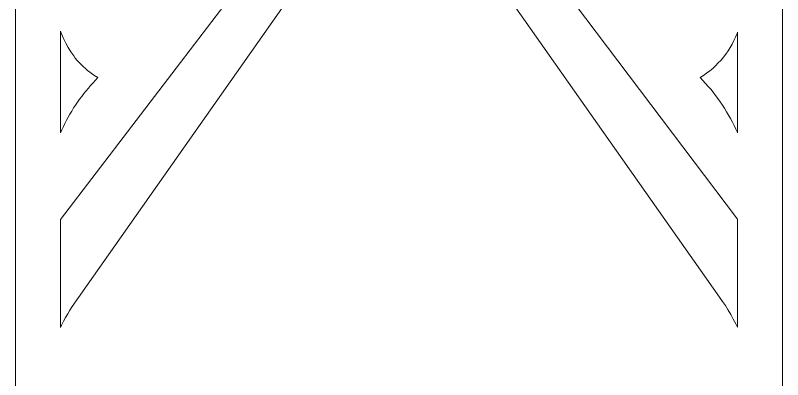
# Model space of a CAD drawing. Header units: centimetres. Extents: x -9.4 to 6.3, y -13 to 13.6.
# Drawn here: x -9.44 to -2.66, y -4.04 to -0.82 of the extents above; entities that cross this region are included whole.
import ezdxf

# ---------------------------------------------------------------- set-up
doc = ezdxf.new("R2010")
doc.units = ezdxf.units.CM
doc.header["$MEASUREMENT"] = 0
doc.layers.add('layer 1', color=7, linetype='Continuous')

msp = doc.modelspace()

# ---------------------------------------------------------------- linework, layer by layer
at = {"layer": 'layer 1', "color": 177, "lineweight": 9}
for points, knots in [([(-9.44332, 13.58709), (-9.44332, 13.58709), (-2.6561, 13.58709), (-2.6561, 13.58709), (-2.6561, 13.58709), (-2.6561, 13.58709), (-2.6561, -13.01887), (-2.6561, -13.01887), (-2.6561, -13.01887), (-2.6561, -13.01887), (-9.44332, -13.01887), (-9.44332, -13.01887), (-9.44332, -13.01887), (-9.44332, -13.01887), (-9.44332, 13.58709), (-9.44332, 13.58709)], [0, 0, 0, 0, 0.2, 0.2, 0.2, 0.2, 0.4, 0.4, 0.4, 0.4, 0.6, 0.6, 0.6, 0.6, 1, 1, 1, 1]), ([(-9.04395, -3.58455), (-9.04395, -3.58455), (-9.04395, -2.62827), (-9.04395, -2.62827), (-9.04395, -2.62827), (-9.04395, -2.62827), (-6.83633, 0.26356), (-6.83633, 0.26356), (-6.83633, 0.26356), (-6.83633, 0.26356), (-9.04395, 3.19039), (-9.04395, 3.19039), (-9.04395, 3.19039), (-9.04395, 3.19039), (-9.04395, 4.14888), (-9.04395, 4.14888), (-9.04395, 4.14888), (-9.04395, 4.14888), (-9.027, 4.1131), (-9.027, 4.1131), (-9.027, 4.1131), (-9.027, 4.1131), (-9.00584, 4.07185), (-9.00584, 4.07185), (-9.00584, 4.07185), (-9.00584, 4.07185), (-8.98364, 4.03168), (-8.98364, 4.03168), (-8.98364, 4.03168), (-8.98364, 4.03168), (-8.96038, 3.99151), (-8.96038, 3.99151), (-8.96038, 3.99151), (-8.96038, 3.99151), (-8.93501, 3.95345), (-8.93501, 3.95345), (-8.93501, 3.95345), (-8.93501, 3.95345), (-8.91069, 3.91537), (-8.91069, 3.91537), (-8.91069, 3.91537), (-8.91069, 3.91537), (-8.88321, 3.87837), (-8.88321, 3.87837), (-8.88321, 3.87837), (-8.88321, 3.87837), (-6.35421, 0.28153), (-6.35421, 0.28153), (-6.35421, 0.28153), (-6.35421, 0.28153), (-8.94135, -3.39884), (-8.94135, -3.39884), (-8.94135, -3.39884), (-8.94135, -3.39884), (-8.96249, -3.43056), (-8.96249, -3.43056), (-8.96249, -3.43056), (-8.96249, -3.43056), (-8.98047, -3.46333), (-8.98047, -3.46333), (-8.98047, -3.46333), (-8.98047, -3.46333), (-8.9995, -3.49504), (-8.9995, -3.49504), (-8.9995, -3.49504), (-8.9995, -3.49504), (-9.01747, -3.52887), (-9.01747, -3.52887), (-9.01747, -3.52887), (-9.01747, -3.52887), (-9.0344, -3.56272), (-9.0344, -3.56272), (-9.0344, -3.56272), (-9.0344, -3.56272), (-9.04395, -3.58455), (-9.04395, -3.58455)], [0, 0, 0, 0, 0.05, 0.05, 0.05, 0.05, 0.1, 0.1, 0.1, 0.1, 0.15, 0.15, 0.15, 0.15, 0.2, 0.2, 0.2, 0.2, 0.25, 0.25, 0.25, 0.25, 0.3, 0.3, 0.3, 0.3, 0.35, 0.35, 0.35, 0.35, 0.4, 0.4, 0.4, 0.4, 0.45, 0.45, 0.45, 0.45, 0.5, 0.5, 0.5, 0.5, 0.55, 0.55, 0.55, 0.55, 0.6, 0.6, 0.6, 0.6, 0.65, 0.65, 0.65, 0.65, 0.7, 0.7, 0.7, 0.7, 0.75, 0.75, 0.75, 0.75, 0.8, 0.8, 0.8, 0.8, 0.85, 0.85, 0.85, 0.85, 0.9, 0.9, 0.9, 0.9, 1, 1, 1, 1]), ([(-3.05547, 4.14655), (-3.05547, 4.14655), (-3.05547, 3.19109), (-3.05547, 3.19109), (-3.05547, 3.19109), (-3.05547, 3.19109), (-5.26309, 0.30056), (-5.26309, 0.30056), (-5.26309, 0.30056), (-5.26309, 0.30056), (-3.05547, -2.62495), (-3.05547, -2.62495), (-3.05547, -2.62495), (-3.05547, -2.62495), (-3.05547, -3.58183), (-3.05547, -3.58183), (-3.05547, -3.58183), (-3.05547, -3.58183), (-3.07138, -3.55002), (-3.07138, -3.55002), (-3.07138, -3.55002), (-3.07138, -3.55002), (-3.09252, -3.50879), (-3.09252, -3.50879), (-3.09252, -3.50879), (-3.09252, -3.50879), (-3.11367, -3.46861), (-3.11367, -3.46861), (-3.11367, -3.46861), (-3.11367, -3.46861), (-3.13798, -3.4295), (-3.13798, -3.4295), (-3.13798, -3.4295), (-3.13798, -3.4295), (-3.1623, -3.39037), (-3.1623, -3.39037), (-3.1623, -3.39037), (-3.1623, -3.39037), (-3.18767, -3.35337), (-3.18767, -3.35337), (-3.18767, -3.35337), (-3.18767, -3.35337), (-3.2141, -3.31531), (-3.2141, -3.31531), (-3.2141, -3.31531), (-3.2141, -3.31531), (-5.7431, 0.28153), (-5.7431, 0.28153), (-5.7431, 0.28153), (-5.7431, 0.28153), (-3.15701, 3.96296), (-3.15701, 3.96296), (-3.15701, 3.96296), (-3.15701, 3.96296), (-3.13481, 3.99679), (-3.13481, 3.99679), (-3.13481, 3.99679), (-3.13481, 3.99679), (-3.11472, 4.03274), (-3.11472, 4.03274), (-3.11472, 4.03274), (-3.11472, 4.03274), (-3.0957, 4.06762), (-3.0957, 4.06762), (-3.0957, 4.06762), (-3.0957, 4.06762), (-3.07667, 4.10357), (-3.07667, 4.10357), (-3.07667, 4.10357), (-3.07667, 4.10357), (-3.05868, 4.13953), (-3.05868, 4.13953), (-3.05868, 4.13953), (-3.05868, 4.13953), (-3.05547, 4.14655), (-3.05547, 4.14655)], [0, 0, 0, 0, 0.05, 0.05, 0.05, 0.05, 0.1, 0.1, 0.1, 0.1, 0.15, 0.15, 0.15, 0.15, 0.2, 0.2, 0.2, 0.2, 0.25, 0.25, 0.25, 0.25, 0.3, 0.3, 0.3, 0.3, 0.35, 0.35, 0.35, 0.35, 0.4, 0.4, 0.4, 0.4, 0.45, 0.45, 0.45, 0.45, 0.5, 0.5, 0.5, 0.5, 0.55, 0.55, 0.55, 0.55, 0.6, 0.6, 0.6, 0.6, 0.65, 0.65, 0.65, 0.65, 0.7, 0.7, 0.7, 0.7, 0.75, 0.75, 0.75, 0.75, 0.8, 0.8, 0.8, 0.8, 0.85, 0.85, 0.85, 0.85, 0.9, 0.9, 0.9, 0.9, 1, 1, 1, 1]), ([(-9.04395, -1.8613), (-9.04395, -1.8613), (-9.04395, -0.963), (-9.04395, -0.963), (-9.04395, -0.963), (-9.04395, -0.963), (-9.0344, -0.98719), (-9.0344, -0.98719), (-9.0344, -0.98719), (-9.0344, -0.98719), (-9.01641, -1.02843), (-9.01641, -1.02843), (-9.01641, -1.02843), (-9.01641, -1.02843), (-8.99632, -1.06755), (-8.99632, -1.06755), (-8.99632, -1.06755), (-8.99632, -1.06755), (-8.97518, -1.10666), (-8.97518, -1.10666), (-8.97518, -1.10666), (-8.97518, -1.10666), (-8.95192, -1.14367), (-8.95192, -1.14367), (-8.95192, -1.14367), (-8.95192, -1.14367), (-8.92655, -1.17963), (-8.92655, -1.17963), (-8.92655, -1.17963), (-8.92655, -1.17963), (-8.91281, -1.20077), (-8.91281, -1.20077), (-8.91281, -1.20077), (-8.91281, -1.20077), (-8.89589, -1.22086), (-8.89589, -1.22086), (-8.89589, -1.22086), (-8.89589, -1.22086), (-8.87898, -1.23883), (-8.87898, -1.23883), (-8.87898, -1.23883), (-8.87898, -1.23883), (-8.86101, -1.25786), (-8.86101, -1.25786), (-8.86101, -1.25786), (-8.86101, -1.25786), (-8.84302, -1.27583), (-8.84302, -1.27583), (-8.84302, -1.27583), (-8.84302, -1.27583), (-8.82399, -1.2938), (-8.82399, -1.2938), (-8.82399, -1.2938), (-8.82399, -1.2938), (-8.80496, -1.30966), (-8.80496, -1.30966), (-8.80496, -1.30966), (-8.80496, -1.30966), (-8.78382, -1.32552), (-8.78382, -1.32552), (-8.78382, -1.32552), (-8.78382, -1.32552), (-8.74893, -1.35091), (-8.74893, -1.35091), (-8.74893, -1.35091), (-8.74893, -1.35091), (-8.71299, -1.37311), (-8.71299, -1.37311), (-8.71299, -1.37311), (-8.71299, -1.37311), (-8.73413, -1.39636), (-8.73413, -1.39636), (-8.73413, -1.39636), (-8.73413, -1.39636), (-8.75633, -1.41962), (-8.75633, -1.41962), (-8.75633, -1.41962), (-8.75633, -1.41962), (-8.77747, -1.44182), (-8.77747, -1.44182), (-8.77747, -1.44182), (-8.77747, -1.44182), (-8.79756, -1.46614), (-8.79756, -1.46614), (-8.79756, -1.46614), (-8.79756, -1.46614), (-8.81765, -1.49045), (-8.81765, -1.49045), (-8.81765, -1.49045), (-8.81765, -1.49045), (-8.83773, -1.51371), (-8.83773, -1.51371), (-8.83773, -1.51371), (-8.83773, -1.51371), (-8.85572, -1.5391), (-8.85572, -1.5391), (-8.85572, -1.5391), (-8.85572, -1.5391), (-8.87475, -1.56447), (-8.87475, -1.56447), (-8.87475, -1.56447), (-8.87475, -1.56447), (-8.89272, -1.58984), (-8.89272, -1.58984), (-8.89272, -1.58984), (-8.89272, -1.58984), (-8.91069, -1.61627), (-8.91069, -1.61627), (-8.91069, -1.61627), (-8.91069, -1.61627), (-8.92761, -1.64164), (-8.92761, -1.64164), (-8.92761, -1.64164), (-8.92761, -1.64164), (-8.94347, -1.66913), (-8.94347, -1.66913), (-8.94347, -1.66913), (-8.94347, -1.66913), (-8.96038, -1.69558), (-8.96038, -1.69558), (-8.96038, -1.69558), (-8.96038, -1.69558), (-8.97624, -1.72306), (-8.97624, -1.72306), (-8.97624, -1.72306), (-8.97624, -1.72306), (-8.98998, -1.75055), (-8.98998, -1.75055), (-8.98998, -1.75055), (-8.98998, -1.75055), (-9.00478, -1.77803), (-9.00478, -1.77803), (-9.00478, -1.77803), (-9.00478, -1.77803), (-9.01852, -1.80658), (-9.01852, -1.80658), (-9.01852, -1.80658), (-9.01852, -1.80658), (-9.03229, -1.83406), (-9.03229, -1.83406), (-9.03229, -1.83406), (-9.03229, -1.83406), (-9.04395, -1.8613), (-9.04395, -1.8613)], [0, 0, 0, 0, 0.027027, 0.027027, 0.027027, 0.027027, 0.0540541, 0.0540541, 0.0540541, 0.0540541, 0.0810811, 0.0810811, 0.0810811, 0.0810811, 0.1081081, 0.1081081, 0.1081081, 0.1081081, 0.1351351, 0.1351351, 0.1351351, 0.1351351, 0.1621622, 0.1621622, 0.1621622, 0.1621622, 0.1891892, 0.1891892, 0.1891892, 0.1891892, 0.2162162, 0.2162162, 0.2162162, 0.2162162, 0.2432432, 0.2432432, 0.2432432, 0.2432432, 0.2702703, 0.2702703, 0.2702703, 0.2702703, 0.2972973, 0.2972973, 0.2972973, 0.2972973, 0.3243243, 0.3243243, 0.3243243, 0.3243243, 0.3513514, 0.3513514, 0.3513514, 0.3513514, 0.3783784, 0.3783784, 0.3783784, 0.3783784, 0.4054054, 0.4054054, 0.4054054, 0.4054054, 0.4324324, 0.4324324, 0.4324324, 0.4324324, 0.4594595, 0.4594595, 0.4594595, 0.4594595, 0.4864865, 0.4864865, 0.4864865, 0.4864865, 0.5135135, 0.5135135, 0.5135135, 0.5135135, 0.5405405, 0.5405405, 0.5405405, 0.5405405, 0.5675676, 0.5675676, 0.5675676, 0.5675676, 0.5945946, 0.5945946, 0.5945946, 0.5945946, 0.6216216, 0.6216216, 0.6216216, 0.6216216, 0.6486486, 0.6486486, 0.6486486, 0.6486486, 0.6756757, 0.6756757, 0.6756757, 0.6756757, 0.7027027, 0.7027027, 0.7027027, 0.7027027, 0.7297297, 0.7297297, 0.7297297, 0.7297297, 0.7567568, 0.7567568, 0.7567568, 0.7567568, 0.7837838, 0.7837838, 0.7837838, 0.7837838, 0.8108108, 0.8108108, 0.8108108, 0.8108108, 0.8378378, 0.8378378, 0.8378378, 0.8378378, 0.8648649, 0.8648649, 0.8648649, 0.8648649, 0.8918919, 0.8918919, 0.8918919, 0.8918919, 0.9189189, 0.9189189, 0.9189189, 0.9189189, 0.9459459, 0.9459459, 0.9459459, 0.9459459, 1, 1, 1, 1]), ([(-3.05547, -0.97027), (-3.05547, -0.97027), (-3.05547, -1.86205), (-3.05547, -1.86205), (-3.05547, -1.86205), (-3.05547, -1.86205), (-3.05656, -1.85945), (-3.05656, -1.85945), (-3.05656, -1.85945), (-3.05656, -1.85945), (-3.07032, -1.82878), (-3.07032, -1.82878), (-3.07032, -1.82878), (-3.07032, -1.82878), (-3.08618, -1.79706), (-3.08618, -1.79706), (-3.08618, -1.79706), (-3.08618, -1.79706), (-3.10098, -1.76641), (-3.10098, -1.76641), (-3.10098, -1.76641), (-3.10098, -1.76641), (-3.11684, -1.73575), (-3.11684, -1.73575), (-3.11684, -1.73575), (-3.11684, -1.73575), (-3.13481, -1.70403), (-3.13481, -1.70403), (-3.13481, -1.70403), (-3.13481, -1.70403), (-3.15173, -1.67547), (-3.15173, -1.67547), (-3.15173, -1.67547), (-3.15173, -1.67547), (-3.1697, -1.64481), (-3.1697, -1.64481), (-3.1697, -1.64481), (-3.1697, -1.64481), (-3.18873, -1.61627), (-3.18873, -1.61627), (-3.18873, -1.61627), (-3.18873, -1.61627), (-3.20881, -1.58667), (-3.20881, -1.58667), (-3.20881, -1.58667), (-3.20881, -1.58667), (-3.2289, -1.55918), (-3.2289, -1.55918), (-3.2289, -1.55918), (-3.2289, -1.55918), (-3.249, -1.53064), (-3.249, -1.53064), (-3.249, -1.53064), (-3.249, -1.53064), (-3.27015, -1.50314), (-3.27015, -1.50314), (-3.27015, -1.50314), (-3.27015, -1.50314), (-3.29235, -1.47671), (-3.29235, -1.47671), (-3.29235, -1.47671), (-3.29235, -1.47671), (-3.31455, -1.45028), (-3.31455, -1.45028), (-3.31455, -1.45028), (-3.31455, -1.45028), (-3.3378, -1.42491), (-3.3378, -1.42491), (-3.3378, -1.42491), (-3.3378, -1.42491), (-3.36212, -1.39848), (-3.36212, -1.39848), (-3.36212, -1.39848), (-3.36212, -1.39848), (-3.38538, -1.37311), (-3.38538, -1.37311), (-3.38538, -1.37311), (-3.38538, -1.37311), (-3.35683, -1.35513), (-3.35683, -1.35513), (-3.35683, -1.35513), (-3.35683, -1.35513), (-3.32829, -1.33503), (-3.32829, -1.33503), (-3.32829, -1.33503), (-3.32829, -1.33503), (-3.3008, -1.31389), (-3.3008, -1.31389), (-3.3008, -1.31389), (-3.3008, -1.31389), (-3.27437, -1.29169), (-3.27437, -1.29169), (-3.27437, -1.29169), (-3.27437, -1.29169), (-3.249, -1.26843), (-3.249, -1.26843), (-3.249, -1.26843), (-3.249, -1.26843), (-3.22573, -1.24306), (-3.22573, -1.24306), (-3.22573, -1.24306), (-3.22573, -1.24306), (-3.20141, -1.21874), (-3.20141, -1.21874), (-3.20141, -1.21874), (-3.20141, -1.21874), (-3.17921, -1.19126), (-3.17921, -1.19126), (-3.17921, -1.19126), (-3.17921, -1.19126), (-3.15913, -1.16481), (-3.15913, -1.16481), (-3.15913, -1.16481), (-3.15913, -1.16481), (-3.13904, -1.13627), (-3.13904, -1.13627), (-3.13904, -1.13627), (-3.13904, -1.13627), (-3.12001, -1.10666), (-3.12001, -1.10666), (-3.12001, -1.10666), (-3.12001, -1.10666), (-3.1031, -1.07706), (-3.1031, -1.07706), (-3.1031, -1.07706), (-3.1031, -1.07706), (-3.0883, -1.04535), (-3.0883, -1.04535), (-3.0883, -1.04535), (-3.0883, -1.04535), (-3.0735, -1.01469), (-3.0735, -1.01469), (-3.0735, -1.01469), (-3.0735, -1.01469), (-3.05973, -0.9819), (-3.05973, -0.9819), (-3.05973, -0.9819), (-3.05973, -0.9819), (-3.05547, -0.97027), (-3.05547, -0.97027)], [0, 0, 0, 0, 0.0277778, 0.0277778, 0.0277778, 0.0277778, 0.0555556, 0.0555556, 0.0555556, 0.0555556, 0.0833333, 0.0833333, 0.0833333, 0.0833333, 0.1111111, 0.1111111, 0.1111111, 0.1111111, 0.1388889, 0.1388889, 0.1388889, 0.1388889, 0.1666667, 0.1666667, 0.1666667, 0.1666667, 0.1944444, 0.1944444, 0.1944444, 0.1944444, 0.2222222, 0.2222222, 0.2222222, 0.2222222, 0.25, 0.25, 0.25, 0.25, 0.2777778, 0.2777778, 0.2777778, 0.2777778, 0.3055556, 0.3055556, 0.3055556, 0.3055556, 0.3333333, 0.3333333, 0.3333333, 0.3333333, 0.3611111, 0.3611111, 0.3611111, 0.3611111, 0.3888889, 0.3888889, 0.3888889, 0.3888889, 0.4166667, 0.4166667, 0.4166667, 0.4166667, 0.4444444, 0.4444444, 0.4444444, 0.4444444, 0.4722222, 0.4722222, 0.4722222, 0.4722222, 0.5, 0.5, 0.5, 0.5, 0.5277778, 0.5277778, 0.5277778, 0.5277778, 0.5555556, 0.5555556, 0.5555556, 0.5555556, 0.5833333, 0.5833333, 0.5833333, 0.5833333, 0.6111111, 0.6111111, 0.6111111, 0.6111111, 0.6388889, 0.6388889, 0.6388889, 0.6388889, 0.6666667, 0.6666667, 0.6666667, 0.6666667, 0.6944444, 0.6944444, 0.6944444, 0.6944444, 0.7222222, 0.7222222, 0.7222222, 0.7222222, 0.75, 0.75, 0.75, 0.75, 0.7777778, 0.7777778, 0.7777778, 0.7777778, 0.8055556, 0.8055556, 0.8055556, 0.8055556, 0.8333333, 0.8333333, 0.8333333, 0.8333333, 0.8611111, 0.8611111, 0.8611111, 0.8611111, 0.8888889, 0.8888889, 0.8888889, 0.8888889, 0.9166667, 0.9166667, 0.9166667, 0.9166667, 0.9444444, 0.9444444, 0.9444444, 0.9444444, 1, 1, 1, 1])]:
    msp.add_open_spline(points, degree=3, knots=knots, dxfattribs=at)

doc.saveas('drawing.dxf')
